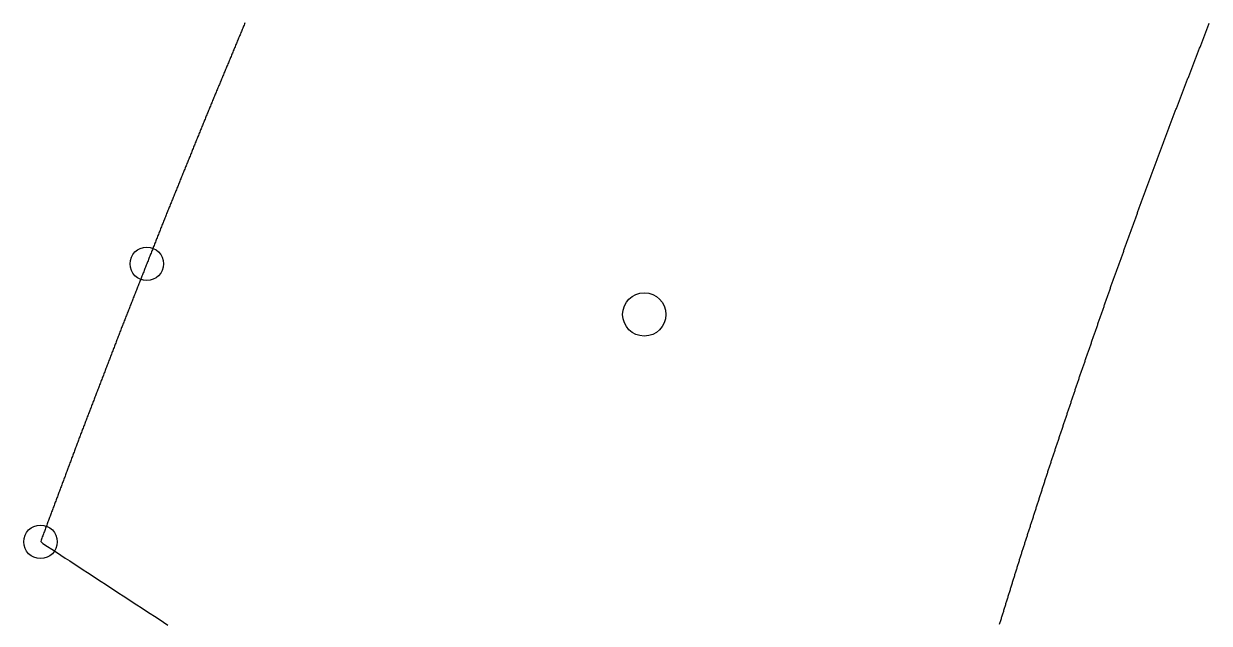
# Model space of a CAD drawing. Extents: x 2 to 292, y 1 to 254.
# Drawn here: x 49.1 to 66.77, y 9.94 to 18.88 of the extents above; entities that cross this region are included whole.
import ezdxf

# ---------------------------------------------------------------- set-up
doc = ezdxf.new("R2010")
doc.units = 0
doc.layers.get('0').update_dxf_attribs({"linetype": 'CONTINUOUS'})
doc.layers.add('DRILLING', color=3, linetype='CONTINUOUS')
doc.layers.add('RIB_INDICATION', color=1, linetype='CONTINUOUS')

msp = doc.modelspace()

# ---------------------------------------------------------------- linework, layer by layer
for points in [[(52.3977, 18.8918, 0), (52.391, 18.8758, 0), (52.3843, 18.8597, 0), (52.3776, 18.8436, 0), (52.3709, 18.8275, 0), (52.3642, 18.8114, 0), (52.3575, 18.7953, 0), (52.3508, 18.7792, 0), (52.3441, 18.7631, 0), (52.3375, 18.747, 0), (52.3308, 18.7309, 0), (52.3241, 18.7148, 0), (52.3174, 18.6987, 0), (52.3107, 18.6827, 0), (52.304, 18.6666, 0), (52.2973, 18.6505, 0), (52.2906, 18.6344, 0), (52.2839, 18.6183, 0), (52.2772, 18.6022, 0), (52.2705, 18.5861, 0), (52.2638, 18.57, 0), (52.2571, 18.5539, 0), (52.2504, 18.5378, 0), (52.2438, 18.5217, 0), (52.2371, 18.5056, 0), (52.2304, 18.4896, 0), (52.2237, 18.4735, 0), (52.217, 18.4574, 0), (52.2103, 18.4413, 0), (52.2036, 18.4252, 0), (52.1969, 18.4091, 0), (52.1902, 18.393, 0), (52.1835, 18.3769, 0), (52.1768, 18.3608, 0), (52.1701, 18.3447, 0), (52.1634, 18.3286, 0), (52.1567, 18.3125, 0), (52.1501, 18.2965, 0), (52.1434, 18.2804, 0), (52.1367, 18.2643, 0), (52.13, 18.2482, 0), (52.1233, 18.2321, 0), (52.1166, 18.216, 0), (52.1099, 18.1999, 0), (52.1032, 18.1838, 0), (52.0965, 18.1677, 0), (52.0898, 18.1516, 0), (52.0831, 18.1355, 0), (52.0764, 18.1194, 0), (52.0697, 18.1034, 0), (52.0631, 18.0873, 0), (52.0564, 18.0712, 0), (52.0497, 18.0551, 0), (52.043, 18.039, 0), (52.0363, 18.0229, 0), (52.0296, 18.0068, 0), (52.0229, 17.9907, 0), (52.0162, 17.9746, 0), (52.0095, 17.9585, 0), (52.0028, 17.9424, 0), (51.9961, 17.9263, 0), (51.9894, 17.9103, 0), (51.9827, 17.8942, 0), (51.976, 17.8781, 0), (51.9694, 17.862, 0), (51.9627, 17.8459, 0), (51.956, 17.8298, 0), (51.9493, 17.8137, 0), (51.9426, 17.7976, 0), (51.9359, 17.7815, 0), (51.9292, 17.7654, 0), (51.9225, 17.7493, 0), (51.9158, 17.7332, 0), (51.9091, 17.7172, 0), (51.9024, 17.7011, 0), (51.8957, 17.685, 0), (51.889, 17.6689, 0), (51.8823, 17.6528, 0), (51.8757, 17.6367, 0), (51.869, 17.6206, 0), (51.8623, 17.6045, 0), (51.8556, 17.5884, 0), (51.8489, 17.5723, 0), (51.8422, 17.5562, 0), (51.8355, 17.5401, 0), (51.8288, 17.5241, 0), (51.8222, 17.5079, 0), (51.8156, 17.4917, 0), (51.8091, 17.4754, 0), (51.8025, 17.4592, 0), (51.7959, 17.443, 0), (51.7894, 17.4268, 0), (51.7828, 17.4106, 0), (51.7762, 17.3944, 0), (51.7697, 17.3782, 0), (51.7631, 17.362, 0), (51.7565, 17.3457, 0), (51.75, 17.3295, 0), (51.7434, 17.3133, 0), (51.7368, 17.2971, 0), (51.7303, 17.2809, 0), (51.7237, 17.2647, 0), (51.7171, 17.2485, 0), (51.7106, 17.2323, 0), (51.704, 17.2161, 0), (51.6974, 17.1998, 0), (51.6909, 17.1836, 0), (51.6843, 17.1674, 0), (51.6777, 17.1512, 0), (51.6712, 17.135, 0), (51.6646, 17.1188, 0), (51.658, 17.1026, 0), (51.6515, 17.0864, 0), (51.6449, 17.0701, 0), (51.6383, 17.0539, 0), (51.6318, 17.0377, 0), (51.6252, 17.0215, 0), (51.6186, 17.0053, 0), (51.6121, 16.9891, 0), (51.6055, 16.9729, 0), (51.5989, 16.9567, 0), (51.5924, 16.9404, 0), (51.5858, 16.9242, 0), (51.5792, 16.908, 0), (51.5727, 16.8918, 0), (51.5661, 16.8756, 0), (51.5595, 16.8594, 0), (51.553, 16.8432, 0), (51.5464, 16.827, 0), (51.5398, 16.8107, 0), (51.5333, 16.7945, 0), (51.5267, 16.7783, 0), (51.5201, 16.7621, 0), (51.5136, 16.7459, 0), (51.507, 16.7297, 0), (51.5004, 16.7135, 0), (51.4939, 16.6973, 0), (51.4873, 16.681, 0), (51.4807, 16.6648, 0), (51.4742, 16.6486, 0), (51.4676, 16.6324, 0), (51.461, 16.6162, 0), (51.4545, 16.6, 0), (51.4479, 16.5838, 0), (51.4413, 16.5676, 0), (51.4348, 16.5513, 0), (51.4282, 16.5351, 0), (51.4216, 16.5189, 0), (51.4151, 16.5027, 0), (51.4085, 16.4865, 0), (51.402, 16.4703, 0), (51.3954, 16.4541, 0), (51.3888, 16.4379, 0), (51.3823, 16.4217, 0), (51.3757, 16.4054, 0), (51.3691, 16.3892, 0), (51.3626, 16.373, 0), (51.356, 16.3568, 0), (51.3494, 16.3406, 0), (51.3429, 16.3244, 0), (51.3363, 16.3082, 0), (51.3297, 16.292, 0), (51.3232, 16.2757, 0), (51.3166, 16.2595, 0), (51.31, 16.2433, 0), (51.3035, 16.2271, 0), (51.2969, 16.2109, 0), (51.2903, 16.1947, 0), (51.2838, 16.1785, 0), (51.2772, 16.1623, 0), (51.2706, 16.146, 0), (51.2641, 16.1298, 0), (51.2575, 16.1136, 0), (51.2509, 16.0974, 0), (51.2444, 16.0812, 0), (51.2378, 16.065, 0), (51.2312, 16.0488, 0), (51.2247, 16.0326, 0), (51.2181, 16.0163, 0), (51.2115, 16.0001, 0), (51.205, 15.9839, 0), (51.1984, 15.9677, 0), (51.1918, 15.9515, 0), (51.1853, 15.9353, 0), (51.1788, 15.9189, 0), (51.1724, 15.9026, 0), (51.166, 15.8863, 0), (51.1595, 15.8699, 0), (51.1531, 15.8536, 0), (51.1466, 15.8373, 0), (51.1402, 15.8209, 0), (51.1338, 15.8046, 0), (51.1273, 15.7883, 0), (51.1209, 15.7719, 0), (51.1144, 15.7556, 0), (51.108, 15.7393, 0), (51.1016, 15.7229, 0), (51.0951, 15.7066, 0), (51.0887, 15.6903, 0), (51.0822, 15.6739, 0), (51.0758, 15.6576, 0), (51.0694, 15.6413, 0), (51.0629, 15.6249, 0), (51.0565, 15.6086, 0), (51.05, 15.5923, 0), (51.0436, 15.5759, 0), (51.0372, 15.5596, 0), (51.0307, 15.5433, 0), (51.0243, 15.5269, 0), (51.0178, 15.5106, 0), (51.0114, 15.4943, 0), (51.005, 15.4779, 0), (50.9985, 15.4616, 0), (50.9921, 15.4453, 0), (50.9856, 15.4289, 0), (50.9792, 15.4126, 0), (50.9728, 15.3963, 0), (50.9663, 15.3799, 0), (50.9599, 15.3636, 0), (50.9534, 15.3473, 0), (50.947, 15.3309, 0), (50.9405, 15.3146, 0), (50.9341, 15.2983, 0), (50.9277, 15.2819, 0), (50.9212, 15.2656, 0), (50.9148, 15.2493, 0), (50.9083, 15.2329, 0), (50.9019, 15.2166, 0), (50.8955, 15.2003, 0), (50.889, 15.1839, 0), (50.8826, 15.1676, 0), (50.8761, 15.1513, 0), (50.8697, 15.1349, 0), (50.8633, 15.1186, 0), (50.8568, 15.1023, 0), (50.8504, 15.0859, 0), (50.8439, 15.0696, 0), (50.8375, 15.0533, 0), (50.8311, 15.0369, 0), (50.8246, 15.0206, 0), (50.8182, 15.0043, 0), (50.8117, 14.988, 0), (50.8053, 14.9716, 0), (50.7989, 14.9553, 0), (50.7924, 14.939, 0), (50.786, 14.9226, 0), (50.7795, 14.9063, 0), (50.7731, 14.89, 0), (50.7667, 14.8736, 0), (50.7602, 14.8573, 0), (50.7538, 14.841, 0), (50.7473, 14.8246, 0), (50.7409, 14.8083, 0), (50.7345, 14.792, 0), (50.728, 14.7756, 0), (50.7216, 14.7593, 0), (50.7151, 14.743, 0), (50.7087, 14.7266, 0), (50.7023, 14.7103, 0), (50.6958, 14.694, 0), (50.6894, 14.6776, 0), (50.6829, 14.6613, 0), (50.6765, 14.645, 0), (50.6701, 14.6286, 0), (50.6636, 14.6123, 0), (50.6572, 14.596, 0), (50.6507, 14.5796, 0), (50.6443, 14.5633, 0), (50.6379, 14.547, 0), (50.6314, 14.5306, 0), (50.625, 14.5143, 0), (50.6185, 14.498, 0), (50.6121, 14.4816, 0), (50.6057, 14.4653, 0), (50.5992, 14.449, 0), (50.5928, 14.4326, 0), (50.5863, 14.4163, 0), (50.5799, 14.4, 0), (50.5735, 14.3836, 0), (50.567, 14.3673, 0), (50.5606, 14.351, 0), (50.5542, 14.3346, 0), (50.5479, 14.3181, 0), (50.5416, 14.3016, 0), (50.5353, 14.2852, 0), (50.529, 14.2687, 0), (50.5226, 14.2523, 0), (50.5163, 14.2358, 0), (50.51, 14.2194, 0), (50.5037, 14.2029, 0), (50.4974, 14.1865, 0), (50.4911, 14.17, 0), (50.4848, 14.1536, 0), (50.4784, 14.1371, 0), (50.4721, 14.1207, 0), (50.4658, 14.1042, 0), (50.4595, 14.0878, 0), (50.4532, 14.0713, 0), (50.4469, 14.0548, 0), (50.4406, 14.0384, 0), (50.4342, 14.0219, 0), (50.4279, 14.0055, 0), (50.4216, 13.989, 0), (50.4153, 13.9726, 0), (50.409, 13.9561, 0), (50.4027, 13.9397, 0), (50.3964, 13.9232, 0), (50.39, 13.9068, 0), (50.3837, 13.8903, 0), (50.3774, 13.8739, 0), (50.3711, 13.8574, 0), (50.3648, 13.841, 0), (50.3585, 13.8245, 0), (50.3522, 13.808, 0), (50.3458, 13.7916, 0), (50.3395, 13.7751, 0), (50.3332, 13.7587, 0), (50.3269, 13.7422, 0), (50.3206, 13.7258, 0), (50.3143, 13.7093, 0), (50.308, 13.6929, 0), (50.3016, 13.6764, 0), (50.2953, 13.66, 0), (50.289, 13.6435, 0), (50.2827, 13.6271, 0), (50.2764, 13.6106, 0), (50.2701, 13.5941, 0), (50.2638, 13.5777, 0), (50.2575, 13.5612, 0), (50.2511, 13.5448, 0), (50.2448, 13.5283, 0), (50.2385, 13.5119, 0), (50.2322, 13.4954, 0), (50.2259, 13.479, 0), (50.2196, 13.4625, 0), (50.2133, 13.4461, 0), (50.2069, 13.4296, 0), (50.2006, 13.4132, 0), (50.1943, 13.3967, 0), (50.188, 13.3803, 0), (50.1817, 13.3638, 0), (50.1754, 13.3473, 0), (50.1691, 13.3309, 0), (50.1627, 13.3144, 0), (50.1564, 13.298, 0), (50.1501, 13.2815, 0), (50.1438, 13.2651, 0), (50.1375, 13.2486, 0), (50.1312, 13.2322, 0), (50.1249, 13.2157, 0), (50.1185, 13.1993, 0), (50.1122, 13.1828, 0), (50.1059, 13.1664, 0), (50.0996, 13.1499, 0), (50.0933, 13.1334, 0), (50.087, 13.117, 0), (50.0807, 13.1005, 0), (50.0743, 13.0841, 0), (50.068, 13.0676, 0), (50.0617, 13.0512, 0), (50.0554, 13.0347, 0), (50.0491, 13.0183, 0), (50.0428, 13.0018, 0), (50.0365, 12.9854, 0), (50.0301, 12.9689, 0), (50.0238, 12.9525, 0), (50.0175, 12.936, 0), (50.0112, 12.9196, 0), (50.0049, 12.9031, 0), (49.9986, 12.8866, 0), (49.9923, 12.8702, 0), (49.9859, 12.8537, 0), (49.9796, 12.8373, 0), (49.9733, 12.8208, 0), (49.967, 12.8044, 0), (49.9607, 12.7879, 0), (49.9544, 12.7715, 0), (49.9481, 12.755, 0), (49.9418, 12.7386, 0), (49.9357, 12.7224, 0), (49.9297, 12.7061, 0), (49.9236, 12.6899, 0), (49.9175, 12.6737, 0), (49.9115, 12.6574, 0), (49.9054, 12.6412, 0), (49.8994, 12.625, 0), (49.8933, 12.6087, 0), (49.8872, 12.5925, 0), (49.8812, 12.5763, 0), (49.8751, 12.56, 0), (49.8691, 12.5438, 0), (49.863, 12.5276, 0), (49.8569, 12.5113, 0), (49.8509, 12.4951, 0), (49.8448, 12.4789, 0), (49.8388, 12.4626, 0), (49.8327, 12.4464, 0), (49.8266, 12.4302, 0), (49.8206, 12.414, 0), (49.8145, 12.3977, 0), (49.8085, 12.3815, 0), (49.8024, 12.3653, 0), (49.7963, 12.349, 0), (49.7903, 12.3328, 0), (49.7842, 12.3166, 0), (49.7782, 12.3003, 0), (49.7721, 12.2841, 0), (49.766, 12.2679, 0), (49.76, 12.2516, 0), (49.7539, 12.2354, 0), (49.7479, 12.2192, 0), (49.7418, 12.2029, 0), (49.7357, 12.1867, 0), (49.7297, 12.1705, 0), (49.7236, 12.1542, 0), (49.7175, 12.138, 0), (49.7115, 12.1218, 0), (49.7054, 12.1055, 0), (49.6994, 12.0893, 0), (49.6933, 12.0731, 0), (49.6872, 12.0569, 0), (49.6812, 12.0406, 0), (49.6751, 12.0244, 0), (49.6691, 12.0082, 0), (49.663, 11.9919, 0), (49.6569, 11.9757, 0), (49.6509, 11.9595, 0), (49.6448, 11.9432, 0), (49.6388, 11.927, 0), (49.6327, 11.9108, 0), (49.6266, 11.8945, 0), (49.6206, 11.8783, 0), (49.6145, 11.8621, 0), (49.6085, 11.8458, 0), (49.6024, 11.8296, 0), (49.5963, 11.8134, 0), (49.5903, 11.7971, 0), (49.5842, 11.7809, 0), (49.5782, 11.7647, 0), (49.5721, 11.7484, 0), (49.566, 11.7322, 0), (49.56, 11.716, 0), (49.5539, 11.6998, 0), (49.5479, 11.6835, 0), (49.5418, 11.6673, 0), (49.5357, 11.6511, 0), (49.5297, 11.6348, 0), (49.5236, 11.6186, 0), (49.5176, 11.6024, 0), (49.5115, 11.5861, 0), (49.5054, 11.5699, 0), (49.4994, 11.5537, 0), (49.4933, 11.5374, 0), (49.4873, 11.5212, 0), (49.4812, 11.505, 0), (49.4751, 11.4887, 0), (49.4691, 11.4725, 0), (49.463, 11.4563, 0), (49.457, 11.44, 0), (49.4509, 11.4238, 0), (49.4448, 11.4076, 0), (49.4388, 11.3913, 0), (49.4327, 11.3751, 0), (49.4267, 11.3589, 0), (49.4206, 11.3427, 0), (49.4145, 11.3264, 0), (49.4085, 11.3102, 0), (49.4024, 11.294, 0), (49.3964, 11.2777, 0), (49.3903, 11.2615, 0), (49.3842, 11.2453, 0), (49.3782, 11.229, 0), (49.3721, 11.2128, 0), (49.3661, 11.1966, 0), (49.36, 11.1803, 0), (49.3539, 11.1641, 0), (49.388, 11.1328, 0), (49.4545, 11.0894, 0), (49.521, 11.0459, 0), (49.5876, 11.0025, 0), (49.6541, 10.959, 0), (49.7206, 10.9156, 0), (49.7872, 10.8721, 0), (49.8537, 10.8287, 0), (49.9202, 10.7852, 0), (49.9867, 10.7418, 0), (50.0533, 10.6983, 0), (50.1198, 10.6548, 0), (50.1863, 10.6114, 0), (50.2529, 10.5679, 0), (50.3194, 10.5245, 0), (50.3859, 10.481, 0), (50.4525, 10.4376, 0), (50.519, 10.3941, 0), (50.5855, 10.3507, 0), (50.6521, 10.3072, 0), (50.7186, 10.2638, 0), (50.7851, 10.2203, 0), (50.8517, 10.1769, 0), (50.9182, 10.1334, 0), (50.9847, 10.0899, 0), (51.0513, 10.0465, 0), (51.1178, 10.003, 0), (51.1843, 9.95959, 0), (51.2509, 9.91613, 0)], [(63.6419, 9.92971, 0), (63.6463, 9.94366, 0), (63.6506, 9.9576, 0), (63.6549, 9.97155, 0), (63.6592, 9.9855, 0), (63.6636, 9.99945, 0), (63.6679, 10.0134, 0), (63.6722, 10.0273, 0), (63.6765, 10.0413, 0), (63.6808, 10.0552, 0), (63.6852, 10.0692, 0), (63.6895, 10.0831, 0), (63.6938, 10.0971, 0), (63.6981, 10.111, 0), (63.7025, 10.125, 0), (63.7068, 10.1389, 0), (63.7111, 10.1529, 0), (63.7154, 10.1668, 0), (63.7197, 10.1808, 0), (63.7241, 10.1947, 0), (63.7284, 10.2087, 0), (63.7327, 10.2226, 0), (63.737, 10.2366, 0), (63.7414, 10.2505, 0), (63.7457, 10.2645, 0), (63.75, 10.2784, 0), (63.7543, 10.2924, 0), (63.7586, 10.3063, 0), (63.763, 10.3203, 0), (63.7673, 10.3342, 0), (63.7716, 10.3482, 0), (63.7759, 10.3621, 0), (63.7803, 10.3761, 0), (63.7846, 10.39, 0), (63.7889, 10.404, 0), (63.7932, 10.4179, 0), (63.7975, 10.4319, 0), (63.8019, 10.4458, 0), (63.8062, 10.4598, 0), (63.8105, 10.4737, 0), (63.8148, 10.4877, 0), (63.8192, 10.5016, 0), (63.8235, 10.5155, 0), (63.8278, 10.5295, 0), (63.8321, 10.5434, 0), (63.8364, 10.5574, 0), (63.8408, 10.5713, 0), (63.8451, 10.5853, 0), (63.8494, 10.5992, 0), (63.8537, 10.6132, 0), (63.8581, 10.6271, 0), (63.8624, 10.6411, 0), (63.8667, 10.655, 0), (63.871, 10.669, 0), (63.8754, 10.6829, 0), (63.8797, 10.6969, 0), (63.884, 10.7108, 0), (63.8883, 10.7248, 0), (63.8926, 10.7387, 0), (63.897, 10.7527, 0), (63.9013, 10.7666, 0), (63.9056, 10.7806, 0), (63.9099, 10.7945, 0), (63.9143, 10.8085, 0), (63.9186, 10.8224, 0), (63.9229, 10.8364, 0), (63.9272, 10.8503, 0), (63.9315, 10.8643, 0), (63.9359, 10.8782, 0), (63.9402, 10.8922, 0), (63.9445, 10.9061, 0), (63.9488, 10.9201, 0), (63.9532, 10.934, 0), (63.9575, 10.9479, 0), (63.9619, 10.9618, 0), (63.9664, 10.9756, 0), (63.9709, 10.9894, 0), (63.9753, 11.0033, 0), (63.9798, 11.0171, 0), (63.9842, 11.0309, 0), (63.9887, 11.0447, 0), (63.9931, 11.0586, 0), (63.9976, 11.0724, 0), (64.002, 11.0862, 0), (64.0065, 11.1, 0), (64.0109, 11.1139, 0), (64.0154, 11.1277, 0), (64.0198, 11.1415, 0), (64.0243, 11.1554, 0), (64.0288, 11.1692, 0), (64.0332, 11.183, 0), (64.0377, 11.1968, 0), (64.0421, 11.2107, 0), (64.0466, 11.2245, 0), (64.051, 11.2383, 0), (64.0555, 11.2521, 0), (64.0599, 11.266, 0), (64.0644, 11.2798, 0), (64.0688, 11.2936, 0), (64.0733, 11.3074, 0), (64.0778, 11.3213, 0), (64.0822, 11.3351, 0), (64.0867, 11.3489, 0), (64.0911, 11.3628, 0), (64.0956, 11.3766, 0), (64.1, 11.3904, 0), (64.1045, 11.4042, 0), (64.1089, 11.4181, 0), (64.1134, 11.4319, 0), (64.1178, 11.4457, 0), (64.1223, 11.4595, 0), (64.1268, 11.4734, 0), (64.1312, 11.4872, 0), (64.1357, 11.501, 0), (64.1401, 11.5149, 0), (64.1446, 11.5287, 0), (64.149, 11.5425, 0), (64.1535, 11.5563, 0), (64.1579, 11.5702, 0), (64.1624, 11.584, 0), (64.1668, 11.5978, 0), (64.1713, 11.6116, 0), (64.1758, 11.6255, 0), (64.1802, 11.6393, 0), (64.1847, 11.6531, 0), (64.1891, 11.667, 0), (64.1936, 11.6808, 0), (64.198, 11.6946, 0), (64.2025, 11.7084, 0), (64.2069, 11.7223, 0), (64.2114, 11.7361, 0), (64.2158, 11.7499, 0), (64.2203, 11.7637, 0), (64.2247, 11.7776, 0), (64.2292, 11.7914, 0), (64.2337, 11.8052, 0), (64.2381, 11.819, 0), (64.2426, 11.8329, 0), (64.247, 11.8467, 0), (64.2515, 11.8605, 0), (64.2559, 11.8744, 0), (64.2604, 11.8882, 0), (64.2648, 11.902, 0), (64.2693, 11.9158, 0), (64.2737, 11.9297, 0), (64.2782, 11.9435, 0), (64.2827, 11.9573, 0), (64.2871, 11.9711, 0), (64.2916, 11.985, 0), (64.296, 11.9988, 0), (64.3005, 12.0126, 0), (64.3049, 12.0265, 0), (64.3094, 12.0403, 0), (64.3138, 12.0541, 0), (64.3183, 12.0679, 0), (64.3227, 12.0818, 0), (64.3272, 12.0956, 0), (64.3317, 12.1094, 0), (64.3361, 12.1232, 0), (64.3406, 12.1371, 0), (64.345, 12.1509, 0), (64.3495, 12.1647, 0), (64.3539, 12.1786, 0), (64.3584, 12.1924, 0), (64.3628, 12.2062, 0), (64.3673, 12.22, 0), (64.3717, 12.2339, 0), (64.3762, 12.2477, 0), (64.3807, 12.2615, 0), (64.3851, 12.2753, 0), (64.3896, 12.2892, 0), (64.3941, 12.3029, 0), (64.3987, 12.3166, 0), (64.4033, 12.3303, 0), (64.4078, 12.344, 0), (64.4124, 12.3578, 0), (64.417, 12.3715, 0), (64.4216, 12.3852, 0), (64.4262, 12.3989, 0), (64.4308, 12.4126, 0), (64.4354, 12.4263, 0), (64.4399, 12.44, 0), (64.4445, 12.4537, 0), (64.4491, 12.4674, 0), (64.4537, 12.4811, 0), (64.4583, 12.4948, 0), (64.4629, 12.5085, 0), (64.4675, 12.5222, 0), (64.472, 12.5359, 0), (64.4766, 12.5496, 0), (64.4812, 12.5633, 0), (64.4858, 12.577, 0), (64.4904, 12.5907, 0), (64.495, 12.6045, 0), (64.4996, 12.6182, 0), (64.5042, 12.6319, 0), (64.5087, 12.6456, 0), (64.5133, 12.6593, 0), (64.5179, 12.673, 0), (64.5225, 12.6867, 0), (64.5271, 12.7004, 0), (64.5317, 12.7141, 0), (64.5363, 12.7278, 0), (64.5408, 12.7415, 0), (64.5454, 12.7552, 0), (64.55, 12.7689, 0), (64.5546, 12.7826, 0), (64.5592, 12.7963, 0), (64.5638, 12.81, 0), (64.5684, 12.8237, 0), (64.5729, 12.8374, 0), (64.5775, 12.8512, 0), (64.5821, 12.8649, 0), (64.5867, 12.8786, 0), (64.5913, 12.8923, 0), (64.5959, 12.906, 0), (64.6005, 12.9197, 0), (64.605, 12.9334, 0), (64.6096, 12.9471, 0), (64.6142, 12.9608, 0), (64.6188, 12.9745, 0), (64.6234, 12.9882, 0), (64.628, 13.0019, 0), (64.6326, 13.0156, 0), (64.6372, 13.0293, 0), (64.6417, 13.043, 0), (64.6463, 13.0567, 0), (64.6509, 13.0704, 0), (64.6555, 13.0842, 0), (64.6601, 13.0979, 0), (64.6647, 13.1116, 0), (64.6693, 13.1253, 0), (64.6738, 13.139, 0), (64.6784, 13.1527, 0), (64.683, 13.1664, 0), (64.6876, 13.1801, 0), (64.6922, 13.1938, 0), (64.6968, 13.2075, 0), (64.7014, 13.2212, 0), (64.7059, 13.2349, 0), (64.7105, 13.2486, 0), (64.7151, 13.2623, 0), (64.7197, 13.276, 0), (64.7243, 13.2897, 0), (64.7289, 13.3034, 0), (64.7335, 13.3171, 0), (64.738, 13.3309, 0), (64.7426, 13.3446, 0), (64.7472, 13.3583, 0), (64.7518, 13.372, 0), (64.7564, 13.3857, 0), (64.761, 13.3994, 0), (64.7656, 13.4131, 0), (64.7701, 13.4268, 0), (64.7747, 13.4405, 0), (64.7793, 13.4542, 0), (64.7839, 13.4679, 0), (64.7885, 13.4816, 0), (64.7931, 13.4953, 0), (64.7977, 13.509, 0), (64.8023, 13.5227, 0), (64.8068, 13.5364, 0), (64.8114, 13.5501, 0), (64.816, 13.5638, 0), (64.8206, 13.5776, 0), (64.8252, 13.5913, 0), (64.8298, 13.605, 0), (64.8344, 13.6187, 0), (64.8389, 13.6324, 0), (64.8437, 13.646, 0), (64.8484, 13.6595, 0), (64.8531, 13.6731, 0), (64.8578, 13.6867, 0), (64.8625, 13.7003, 0), (64.8672, 13.7139, 0), (64.872, 13.7275, 0), (64.8767, 13.7411, 0), (64.8814, 13.7546, 0), (64.8861, 13.7682, 0), (64.8908, 13.7818, 0), (64.8956, 13.7954, 0), (64.9003, 13.809, 0), (64.905, 13.8226, 0), (64.9097, 13.8361, 0), (64.9144, 13.8497, 0), (64.9191, 13.8633, 0), (64.9239, 13.8769, 0), (64.9286, 13.8905, 0), (64.9333, 13.9041, 0), (64.938, 13.9177, 0), (64.9427, 13.9312, 0), (64.9474, 13.9448, 0), (64.9522, 13.9584, 0), (64.9569, 13.972, 0), (64.9616, 13.9856, 0), (64.9663, 13.9992, 0), (64.971, 14.0127, 0), (64.9758, 14.0263, 0), (64.9805, 14.0399, 0), (64.9852, 14.0535, 0), (64.9899, 14.0671, 0), (64.9946, 14.0807, 0), (64.9993, 14.0943, 0), (65.0041, 14.1078, 0), (65.0088, 14.1214, 0), (65.0135, 14.135, 0), (65.0182, 14.1486, 0), (65.0229, 14.1622, 0), (65.0276, 14.1758, 0), (65.0324, 14.1893, 0), (65.0371, 14.2029, 0), (65.0418, 14.2165, 0), (65.0465, 14.2301, 0), (65.0512, 14.2437, 0), (65.056, 14.2573, 0), (65.0607, 14.2709, 0), (65.0654, 14.2844, 0), (65.0701, 14.298, 0), (65.0748, 14.3116, 0), (65.0795, 14.3252, 0), (65.0843, 14.3388, 0), (65.089, 14.3524, 0), (65.0937, 14.3659, 0), (65.0984, 14.3795, 0), (65.1031, 14.3931, 0), (65.1079, 14.4067, 0), (65.1126, 14.4203, 0), (65.1173, 14.4339, 0), (65.122, 14.4474, 0), (65.1267, 14.461, 0), (65.1314, 14.4746, 0), (65.1362, 14.4882, 0), (65.1409, 14.5018, 0), (65.1456, 14.5154, 0), (65.1503, 14.529, 0), (65.155, 14.5425, 0), (65.1597, 14.5561, 0), (65.1645, 14.5697, 0), (65.1692, 14.5833, 0), (65.1739, 14.5969, 0), (65.1786, 14.6105, 0), (65.1833, 14.624, 0), (65.1881, 14.6376, 0), (65.1928, 14.6512, 0), (65.1975, 14.6648, 0), (65.2022, 14.6784, 0), (65.2069, 14.692, 0), (65.2116, 14.7056, 0), (65.2164, 14.7191, 0), (65.2211, 14.7327, 0), (65.2258, 14.7463, 0), (65.2305, 14.7599, 0), (65.2352, 14.7735, 0), (65.2399, 14.7871, 0), (65.2447, 14.8006, 0), (65.2494, 14.8142, 0), (65.2541, 14.8278, 0), (65.2588, 14.8414, 0), (65.2635, 14.855, 0), (65.2683, 14.8686, 0), (65.273, 14.8822, 0), (65.2777, 14.8957, 0), (65.2824, 14.9093, 0), (65.2871, 14.9229, 0), (65.2918, 14.9365, 0), (65.2966, 14.9501, 0), (65.3013, 14.9636, 0), (65.3062, 14.9771, 0), (65.311, 14.9905, 0), (65.3159, 15.004, 0), (65.3207, 15.0175, 0), (65.3256, 15.0309, 0), (65.3304, 15.0444, 0), (65.3353, 15.0579, 0), (65.3401, 15.0713, 0), (65.345, 15.0848, 0), (65.3498, 15.0982, 0), (65.3547, 15.1117, 0), (65.3595, 15.1252, 0), (65.3644, 15.1386, 0), (65.3692, 15.1521, 0), (65.3741, 15.1656, 0), (65.3789, 15.179, 0), (65.3838, 15.1925, 0), (65.3886, 15.206, 0), (65.3935, 15.2194, 0), (65.3983, 15.2329, 0), (65.4032, 15.2463, 0), (65.408, 15.2598, 0), (65.4129, 15.2733, 0), (65.4177, 15.2867, 0), (65.4226, 15.3002, 0), (65.4274, 15.3137, 0), (65.4323, 15.3271, 0), (65.4371, 15.3406, 0), (65.442, 15.3541, 0), (65.4468, 15.3675, 0), (65.4517, 15.381, 0), (65.4565, 15.3944, 0), (65.4614, 15.4079, 0), (65.4662, 15.4214, 0), (65.4711, 15.4348, 0), (65.4759, 15.4483, 0), (65.4808, 15.4618, 0), (65.4856, 15.4752, 0), (65.4905, 15.4887, 0), (65.4953, 15.5022, 0), (65.5002, 15.5156, 0), (65.505, 15.5291, 0), (65.5099, 15.5425, 0), (65.5147, 15.556, 0), (65.5196, 15.5695, 0), (65.5244, 15.5829, 0), (65.5293, 15.5964, 0), (65.5341, 15.6099, 0), (65.539, 15.6233, 0), (65.5438, 15.6368, 0), (65.5487, 15.6503, 0), (65.5535, 15.6637, 0), (65.5583, 15.6772, 0), (65.5632, 15.6906, 0), (65.568, 15.7041, 0), (65.5729, 15.7176, 0), (65.5777, 15.731, 0), (65.5826, 15.7445, 0), (65.5874, 15.758, 0), (65.5923, 15.7714, 0), (65.5971, 15.7849, 0), (65.602, 15.7984, 0), (65.6068, 15.8118, 0), (65.6117, 15.8253, 0), (65.6165, 15.8387, 0), (65.6214, 15.8522, 0), (65.6262, 15.8657, 0), (65.6311, 15.8791, 0), (65.6359, 15.8926, 0), (65.6408, 15.9061, 0), (65.6456, 15.9195, 0), (65.6505, 15.933, 0), (65.6553, 15.9465, 0), (65.6602, 15.9599, 0), (65.665, 15.9734, 0), (65.6699, 15.9868, 0), (65.6747, 16.0003, 0), (65.6796, 16.0138, 0), (65.6844, 16.0272, 0), (65.6893, 16.0407, 0), (65.6941, 16.0542, 0), (65.699, 16.0676, 0), (65.7038, 16.0811, 0), (65.7087, 16.0946, 0), (65.7135, 16.108, 0), (65.7184, 16.1215, 0), (65.7232, 16.1349, 0), (65.7281, 16.1484, 0), (65.7329, 16.1619, 0), (65.7378, 16.1753, 0), (65.7426, 16.1888, 0), (65.7475, 16.2023, 0), (65.7523, 16.2157, 0), (65.7572, 16.2292, 0), (65.762, 16.2427, 0), (65.7669, 16.2561, 0), (65.7717, 16.2696, 0), (65.7767, 16.2829, 0), (65.7817, 16.2963, 0), (65.7866, 16.3096, 0), (65.7916, 16.323, 0), (65.7966, 16.3363, 0), (65.8016, 16.3497, 0), (65.8066, 16.363, 0), (65.8115, 16.3763, 0), (65.8165, 16.3897, 0), (65.8215, 16.403, 0), (65.8265, 16.4164, 0), (65.8315, 16.4297, 0), (65.8365, 16.4431, 0), (65.8414, 16.4564, 0), (65.8464, 16.4697, 0), (65.8514, 16.4831, 0), (65.8564, 16.4964, 0), (65.8614, 16.5098, 0), (65.8663, 16.5231, 0), (65.8713, 16.5365, 0), (65.8763, 16.5498, 0), (65.8813, 16.5631, 0), (65.8863, 16.5765, 0), (65.8912, 16.5898, 0), (65.8962, 16.6032, 0), (65.9012, 16.6165, 0), (65.9062, 16.6299, 0), (65.9112, 16.6432, 0), (65.9161, 16.6565, 0), (65.9211, 16.6699, 0), (65.9261, 16.6832, 0), (65.9311, 16.6966, 0), (65.9361, 16.7099, 0), (65.941, 16.7233, 0), (65.946, 16.7366, 0), (65.951, 16.7499, 0), (65.956, 16.7633, 0), (65.961, 16.7766, 0), (65.9659, 16.79, 0), (65.9709, 16.8033, 0), (65.9759, 16.8167, 0), (65.9809, 16.83, 0), (65.9859, 16.8433, 0), (65.9909, 16.8567, 0), (65.9958, 16.87, 0), (66.0008, 16.8834, 0), (66.0058, 16.8967, 0), (66.0108, 16.9101, 0), (66.0158, 16.9234, 0), (66.0207, 16.9367, 0), (66.0257, 16.9501, 0), (66.0307, 16.9634, 0), (66.0357, 16.9768, 0), (66.0407, 16.9901, 0), (66.0456, 17.0035, 0), (66.0506, 17.0168, 0), (66.0556, 17.0301, 0), (66.0606, 17.0435, 0), (66.0656, 17.0568, 0), (66.0705, 17.0702, 0), (66.0755, 17.0835, 0), (66.0805, 17.0969, 0), (66.0855, 17.1102, 0), (66.0905, 17.1235, 0), (66.0954, 17.1369, 0), (66.1004, 17.1502, 0), (66.1054, 17.1636, 0), (66.1104, 17.1769, 0), (66.1154, 17.1903, 0), (66.1204, 17.2036, 0), (66.1253, 17.2169, 0), (66.1303, 17.2303, 0), (66.1353, 17.2436, 0), (66.1403, 17.257, 0), (66.1453, 17.2703, 0), (66.1502, 17.2837, 0), (66.1552, 17.297, 0), (66.1602, 17.3103, 0), (66.1652, 17.3237, 0), (66.1702, 17.337, 0), (66.1751, 17.3504, 0), (66.1801, 17.3637, 0), (66.1851, 17.3771, 0), (66.1901, 17.3904, 0), (66.1951, 17.4037, 0), (66.2, 17.4171, 0), (66.205, 17.4304, 0), (66.21, 17.4438, 0), (66.215, 17.4571, 0), (66.22, 17.4705, 0), (66.2249, 17.4838, 0), (66.2299, 17.4971, 0), (66.2349, 17.5105, 0), (66.2399, 17.5238, 0), (66.2449, 17.5372, 0), (66.2498, 17.5505, 0), (66.2548, 17.5639, 0), (66.2599, 17.5772, 0), (66.265, 17.5904, 0), (66.2701, 17.6036, 0), (66.2752, 17.6168, 0), (66.2803, 17.6301, 0), (66.2854, 17.6433, 0), (66.2905, 17.6565, 0), (66.2956, 17.6697, 0), (66.3007, 17.6829, 0), (66.3059, 17.6962, 0), (66.311, 17.7094, 0), (66.3161, 17.7226, 0), (66.3212, 17.7358, 0), (66.3263, 17.7491, 0), (66.3314, 17.7623, 0), (66.3365, 17.7755, 0), (66.3416, 17.7887, 0), (66.3468, 17.802, 0), (66.3519, 17.8152, 0), (66.357, 17.8284, 0), (66.3621, 17.8416, 0), (66.3672, 17.8548, 0), (66.3723, 17.8681, 0), (66.3774, 17.8813, 0), (66.3825, 17.8945, 0), (66.3877, 17.9077, 0), (66.3928, 17.921, 0), (66.3979, 17.9342, 0), (66.403, 17.9474, 0), (66.4081, 17.9606, 0), (66.4132, 17.9738, 0), (66.4183, 17.9871, 0), (66.4234, 18.0003, 0), (66.4285, 18.0135, 0), (66.4337, 18.0267, 0), (66.4388, 18.04, 0), (66.4439, 18.0532, 0), (66.449, 18.0664, 0), (66.4541, 18.0796, 0), (66.4592, 18.0928, 0), (66.4643, 18.1061, 0), (66.4694, 18.1193, 0), (66.4746, 18.1325, 0), (66.4797, 18.1457, 0), (66.4848, 18.159, 0), (66.4899, 18.1722, 0), (66.495, 18.1854, 0), (66.5001, 18.1986, 0), (66.5052, 18.2119, 0), (66.5103, 18.2251, 0), (66.5154, 18.2383, 0), (66.5206, 18.2515, 0), (66.5257, 18.2647, 0), (66.5308, 18.278, 0), (66.5359, 18.2912, 0), (66.541, 18.3044, 0), (66.5461, 18.3176, 0), (66.5512, 18.3309, 0), (66.5563, 18.3441, 0), (66.5615, 18.3573, 0), (66.5666, 18.3705, 0), (66.5717, 18.3837, 0), (66.5768, 18.397, 0), (66.5819, 18.4102, 0), (66.587, 18.4234, 0), (66.5921, 18.4366, 0), (66.5972, 18.4499, 0), (66.6024, 18.4631, 0), (66.6075, 18.4763, 0), (66.6126, 18.4895, 0), (66.6177, 18.5028, 0), (66.6228, 18.516, 0), (66.6279, 18.5292, 0), (66.633, 18.5424, 0), (66.6381, 18.5556, 0), (66.6432, 18.5689, 0), (66.6484, 18.5821, 0), (66.6535, 18.5953, 0), (66.6586, 18.6085, 0), (66.6637, 18.6218, 0), (66.6688, 18.635, 0), (66.6739, 18.6482, 0), (66.679, 18.6614, 0), (66.6841, 18.6746, 0), (66.6893, 18.6879, 0), (66.6944, 18.7011, 0), (66.6995, 18.7143, 0), (66.7046, 18.7275, 0), (66.7097, 18.7408, 0), (66.7148, 18.754, 0), (66.7199, 18.7672, 0), (66.725, 18.7804, 0), (66.7302, 18.7936, 0), (66.7353, 18.8069, 0), (66.7404, 18.8201, 0), (66.7455, 18.8333, 0), (66.7506, 18.8465, 0), (66.7557, 18.8598, 0), (66.7609, 18.8729, 0), (66.7662, 18.886, 0)]]:
    msp.add_polyline3d(points)
at = {"layer": 'DRILLING'}
msp.add_circle((58.348, 14.54685), 0.3225, dxfattribs=at)
at = {"layer": 'RIB_INDICATION'}
for centre in [(50.93522, 15.30109), (49.35123, 11.15683)]:
    msp.add_circle(centre, 0.25, dxfattribs=at)

doc.saveas('drawing.dxf')
